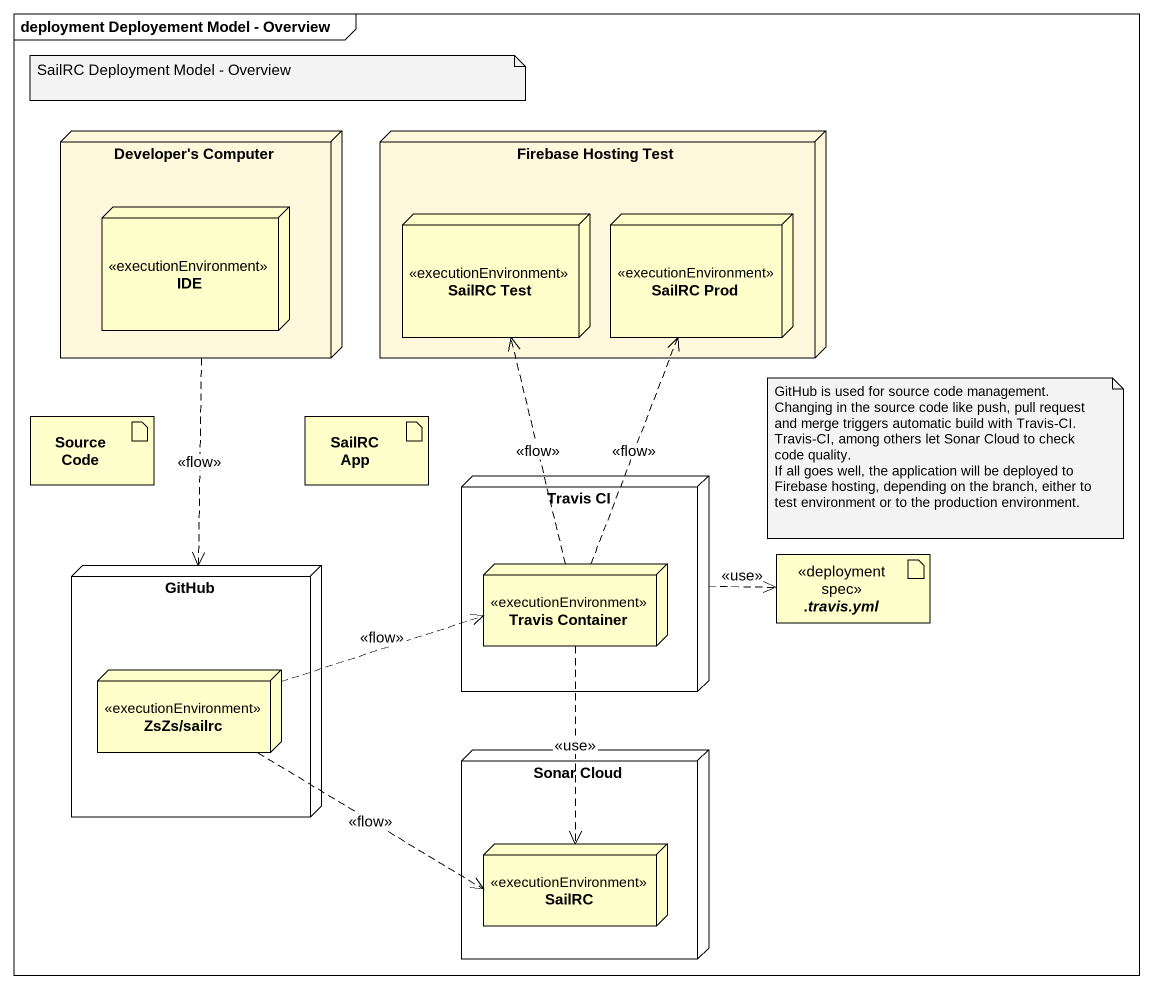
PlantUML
@startuml
mainframe deployment Deployement Model - Overview
node "Developer's Computer" as Developer_s_Computer #FFF8DC {
  node IDE <<executionEnvironment>>
}
node "Firebase Hosting Test" as Firebase_Hosting_Test #FFF8DC {
  node "SailRC Test" as SailRC_Test <<executionEnvironment>>
  node "SailRC Prod" as SailRC_Prod <<executionEnvironment>>
}
artifact "Source Code" as Source_Code
artifact "SailRC App" as SailRC_App
node "Travis CI" as Travis_CI {
  node "Travis Container" as Travis_Container <<executionEnvironment>>
}
node GitHub {
  node "ZsZs/sailrc" as ZsZs_sailrc <<executionEnvironment>>
}
artifact ".travis.yml" as travis_yml <<deployment spec>>
node "Sonar Cloud" as Sonar_Cloud {
  node SailRC <<executionEnvironment>>
}
Developer_s_Computer ..> GitHub : <<flow>>
Travis_CI .right.> travis_yml : <<use>>
Travis_Container .up.> SailRC_Test : <<flow>>
Travis_Container .up.> SailRC_Prod : <<flow>>
Travis_Container ..> SailRC : <<use>>
ZsZs_sailrc .right.> Travis_Container : <<flow>>
ZsZs_sailrc .right.> SailRC : <<flow>>
note as N1
  SailRC Deployment Model - Overview
end note
note as N2
  GitHub is used for source code management. Changing in the source code like push, pull request and merge triggers automatic build with Travis-CI.
  Travis-CI, among others let Sonar Cloud to check code quality.
  If all goes well, the application will be deployed to Firebase hosting, depending on the branch, either to test environment or to the production environment.
end note
@enduml
